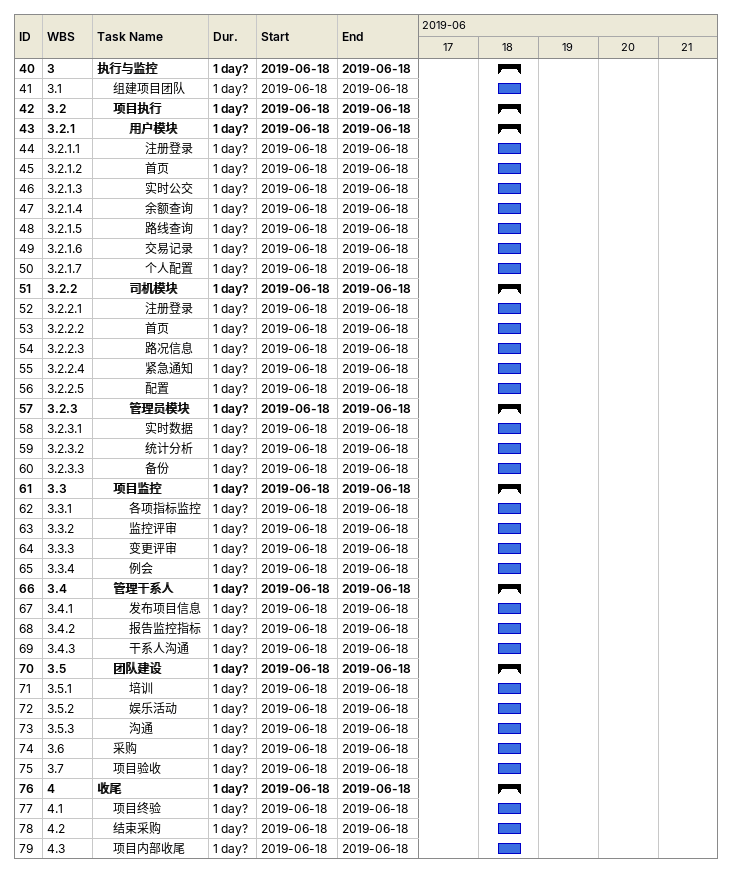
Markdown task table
| ID | WBS | Task | Duration | Start | Finish |
|---|---|---|---|---|---|
| 40 | 3 | **执行与监控** | 1d? | 2019-06-18 | 2019-06-18 |
| 41 | 3.1 | 组建项目团队 | 1d? | 2019-06-18 | 2019-06-18 |
| 42 | 3.2 | **项目执行** | 1d? | 2019-06-18 | 2019-06-18 |
| 43 | 3.2.1 | **用户模块** | 1d? | 2019-06-18 | 2019-06-18 |
| 44 | 3.2.1.1 | 注册登录 | 1d? | 2019-06-18 | 2019-06-18 |
| 45 | 3.2.1.2 | 首页 | 1d? | 2019-06-18 | 2019-06-18 |
| 46 | 3.2.1.3 | 实时公交 | 1d? | 2019-06-18 | 2019-06-18 |
| 47 | 3.2.1.4 | 余额查询 | 1d? | 2019-06-18 | 2019-06-18 |
| 48 | 3.2.1.5 | 路线查询 | 1d? | 2019-06-18 | 2019-06-18 |
| 49 | 3.2.1.6 | 交易记录 | 1d? | 2019-06-18 | 2019-06-18 |
| 50 | 3.2.1.7 | 个人配置 | 1d? | 2019-06-18 | 2019-06-18 |
| 51 | 3.2.2 | **司机模块** | 1d? | 2019-06-18 | 2019-06-18 |
| 52 | 3.2.2.1 | 注册登录 | 1d? | 2019-06-18 | 2019-06-18 |
| 53 | 3.2.2.2 | 首页 | 1d? | 2019-06-18 | 2019-06-18 |
| 54 | 3.2.2.3 | 路况信息 | 1d? | 2019-06-18 | 2019-06-18 |
| 55 | 3.2.2.4 | 紧急通知 | 1d? | 2019-06-18 | 2019-06-18 |
| 56 | 3.2.2.5 | 配置 | 1d? | 2019-06-18 | 2019-06-18 |
| 57 | 3.2.3 | **管理员模块** | 1d? | 2019-06-18 | 2019-06-18 |
| 58 | 3.2.3.1 | 实时数据 | 1d? | 2019-06-18 | 2019-06-18 |
| 59 | 3.2.3.2 | 统计分析 | 1d? | 2019-06-18 | 2019-06-18 |
| 60 | 3.2.3.3 | 备份 | 1d? | 2019-06-18 | 2019-06-18 |
| 61 | 3.3 | **项目监控** | 1d? | 2019-06-18 | 2019-06-18 |
| 62 | 3.3.1 | 各项指标监控 | 1d? | 2019-06-18 | 2019-06-18 |
| 63 | 3.3.2 | 监控评审 | 1d? | 2019-06-18 | 2019-06-18 |
| 64 | 3.3.3 | 变更评审 | 1d? | 2019-06-18 | 2019-06-18 |
| 65 | 3.3.4 | 例会 | 1d? | 2019-06-18 | 2019-06-18 |
| 66 | 3.4 | **管理干系人** | 1d? | 2019-06-18 | 2019-06-18 |
| 67 | 3.4.1 | 发布项目信息 | 1d? | 2019-06-18 | 2019-06-18 |
| 68 | 3.4.2 | 报告监控指标 | 1d? | 2019-06-18 | 2019-06-18 |
| 69 | 3.4.3 | 干系人沟通 | 1d? | 2019-06-18 | 2019-06-18 |
| 70 | 3.5 | **团队建设** | 1d? | 2019-06-18 | 2019-06-18 |
| 71 | 3.5.1 | 培训 | 1d? | 2019-06-18 | 2019-06-18 |
| 72 | 3.5.2 | 娱乐活动 | 1d? | 2019-06-18 | 2019-06-18 |
| 73 | 3.5.3 | 沟通 | 1d? | 2019-06-18 | 2019-06-18 |
| 74 | 3.6 | 采购 | 1d? | 2019-06-18 | 2019-06-18 |
| 75 | 3.7 | 项目验收 | 1d? | 2019-06-18 | 2019-06-18 |
| 76 | 4 | **收尾** | 1d? | 2019-06-18 | 2019-06-18 |
| 77 | 4.1 | 项目终验 | 1d? | 2019-06-18 | 2019-06-18 |
| 78 | 4.2 | 结束采购 | 1d? | 2019-06-18 | 2019-06-18 |
| 79 | 4.3 | 项目内部收尾 | 1d? | 2019-06-18 | 2019-06-18 |
